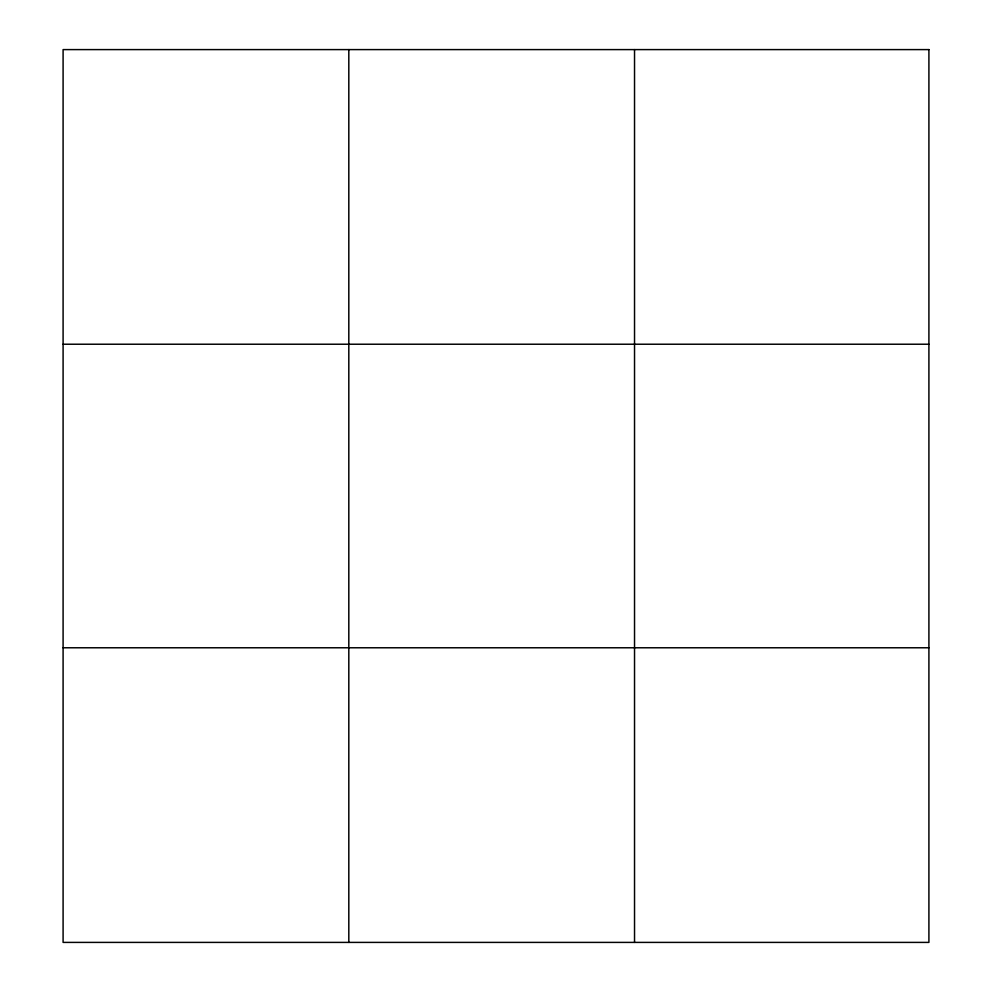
<?xml version="1.0" encoding="UTF-8"?>
<svg xmlns="http://www.w3.org/2000/svg" width="992" height="992" viewBox="0 0 992 992"><rect width="100%" height="100%" fill="white"/><g stroke="black" fill="none" stroke-linecap="round" stroke-linejoin="round"><path stroke-width="1.49" d="M348.812 942.4L348.812 49.6M634.533 942.4L634.533 49.6M63.091 344.224L928.909 344.224M63.091 647.776L928.909 647.776M928.909 49.6L928.909 942.4L63.091 942.4L63.091 49.6L928.909 49.6"/></g></svg>
